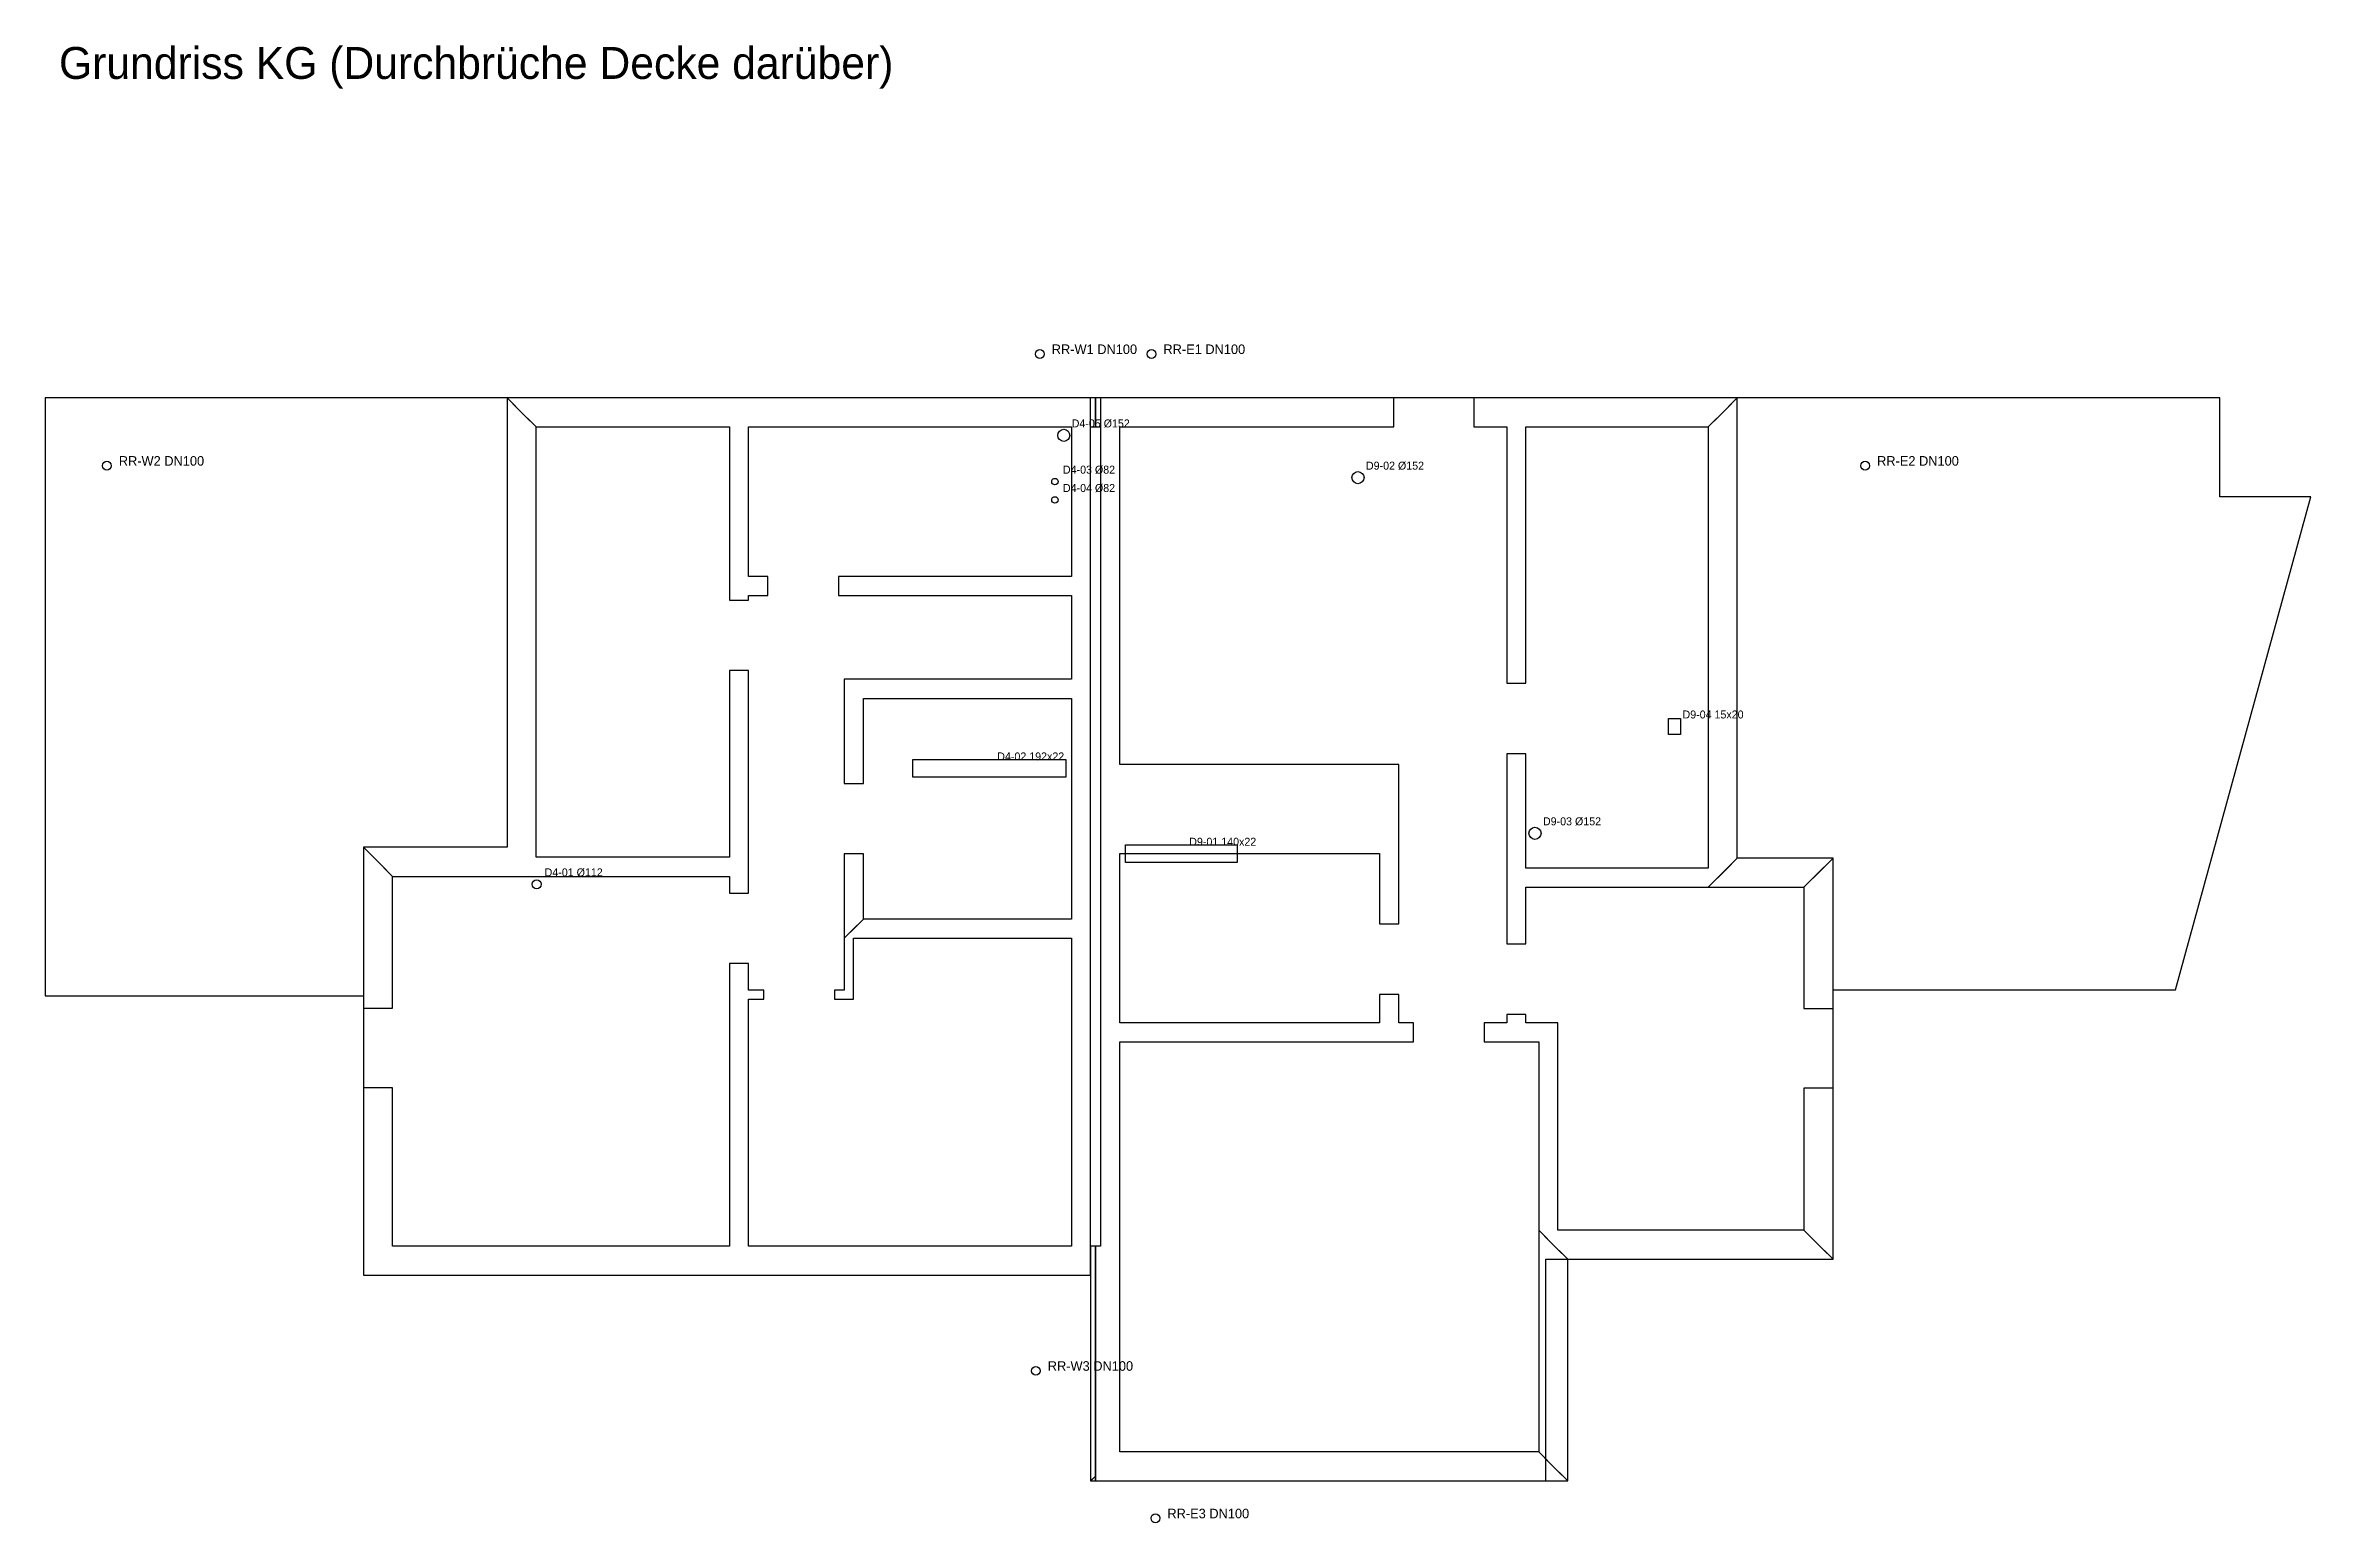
# Model space of a CAD drawing. Header units: metres. Extents: x -13 to 95, y -44 to 4.
# Drawn here: x -13.17 to 15.24, y -14.11 to 4.42 of the extents above; entities that cross this region are included whole.
import ezdxf

# ---------------------------------------------------------------- set-up
doc = ezdxf.new("R2010")
doc.units = ezdxf.units.M
for name, color, linetype in [('DECKENRAND', 1, 'Continuous'), ('DURCHBRUCH', 1, 'Continuous'), ('RW_VORSCHLAG', 150, 'Continuous'), ('SCHACHT', 30, 'Continuous'), ('TEXT', 7, 'Continuous'), ('WAND', 7, 'Continuous')]:
    doc.layers.add(name, color=color, linetype=linetype)

msp = doc.modelspace()

# ---------------------------------------------------------------- linework, layer by layer
at = {"layer": 'DECKENRAND'}
for points in [[(-13.172, 0), (-13.172, 0), (-13.172, -7.5), (-13.172, -7.5), (-13.172, -7.5), (-9.182, -7.5), (-9.182, -7.5), (-9.182, -7.5), (-9.182, -7.5), (-9.182, -7.5), (-9.182, -7.5), (-9.181, -7.5), (-9.181, -7.5), (-9.181, -7.5), (-9.181, -7.5), (-9.181, -7.5), (-9.181, -7.5), (-9.181, -7.5), (-9.181, -7.5), (-9.181, -7.5), (-9.181, -7.5), (-9.181, -7.5), (-9.181, -11.002), (-9.181, -11.002), (-9.181, -11.002), (-0.063, -11.002), (-0.063, -11.002), (-0.063, -11.002), (-0.063, -11.002), (-0.063, 0), (-0.063, 0), (-0.063, 0), (-13.172, 0), (-13.172, 0), (-13.172, 0)], [(-0.063, -10.637), (-0.063, -10.637), (-0.063, -10.637), (-0.063, -13.582), (-0.063, -13.582), (-0.063, -13.582), (5.648, -13.582), (5.648, -13.582), (5.648, -13.582), (5.648, -13.582), (5.648, -10.803), (5.648, -10.803), (5.648, -10.803), (5.648, -10.803), (5.648, -10.803), (5.648, -10.803), (5.648, -10.802), (5.648, -10.802), (5.648, -10.802), (5.648, -10.802), (5.648, -10.802), (5.648, -10.802), (5.648, -10.802), (5.648, -10.802), (5.648, -10.802), (5.648, -10.802), (5.648, -10.802), (9.248, -10.802), (9.248, -10.802), (9.248, -10.802), (9.248, -10.802), (9.248, -10.802), (9.248, -10.802), (9.248, -7.424), (9.248, -7.424), (9.248, -7.424), (9.248, -7.424), (9.248, -7.424), (9.248, -7.424), (9.248, -7.424), (9.248, -7.424), (9.248, -7.424), (9.248, -7.424), (9.248, -7.424), (9.248, -7.424), (9.248, -7.424), (9.248, -7.424), (9.248, -7.424), (9.248, -7.424), (9.248, -7.424), (13.542, -7.424), (13.542, -7.424), (13.542, -7.424), (13.542, -7.424), (15.238, -1.242), (15.238, -1.242), (15.238, -1.242), (15.238, -1.242), (14.1, -1.242), (14.1, -1.242), (14.1, -1.242), (14.1, -1.242), (14.1, -1.242), (14.1, -1.242), (14.1, -1.242), (14.1, -1.242), (14.1, -1.242), (14.1, -1.242), (14.1, -1.242), (14.1, -1.241), (14.1, -1.241), (14.1, -1.241), (14.1, -1.241), (14.1, -1.241), (14.1, -1.241), (14.1, 0), (14.1, 0), (14.1, 0), (14.1, 0), (0.062, 0), (0.062, 0), (0.062, 0), (0.062, 0), (0.062, 0), (0.062, -10.637), (0.062, -10.637), (0.062, -10.637), (0.062, -10.637), (0.062, -10.637), (0.062, -10.637), (0.062, -10.637), (0.062, -10.637), (0.062, -10.637), (0.062, -10.637), (0.062, -10.637), (0.062, -10.637), (0.062, -10.637), (0.062, -10.637), (0.062, -10.637), (0.062, -10.637), (0.062, -10.637), (-0.063, -10.637)]]:
    msp.add_lwpolyline(points, close=True, dxfattribs=at)
at = {"layer": 'DURCHBRUCH'}
for points in [[(7.185, -4.02), (7.335, -4.02), (7.335, -4.22), (7.185, -4.22)], [(-2.293, -4.536), (-0.375, -4.536), (-0.375, -4.756), (-2.293, -4.756)], [(0.375, -5.606), (1.773, -5.606), (1.773, -5.826), (0.375, -5.826)]]:
    msp.add_lwpolyline(points, close=True, dxfattribs=at)
for centre, radius in [((-0.4, -0.47), 0.076), ((-0.51, -1.05), 0.041), ((3.29, -1), 0.076), ((-0.51, -1.28), 0.041), ((5.51, -5.46), 0.076), ((-7.01, -6.1), 0.056)]:
    msp.add_circle(centre, radius, dxfattribs=at)
at = {"layer": 'RW_VORSCHLAG'}
for centre in [(-0.7, 0.55), (0.7, 0.55), (-12.4, -0.85), (9.65, -0.85), (-0.75, -12.2), (0.75, -14.05)]:
    msp.add_circle(centre, 0.055, dxfattribs=at)
at = {"layer": 'SCHACHT'}
for points in [[(-2.293, -4.536), (-0.375, -4.536), (-0.375, -4.756), (-2.293, -4.756)], [(0.375, -5.606), (1.773, -5.606), (1.773, -5.826), (0.375, -5.826)]]:
    msp.add_lwpolyline(points, close=True, dxfattribs=at)
at = {"layer": 'WAND'}
for points in [[(-4.445, -2.535), (-4.353, -2.535), (-4.353, -2.479), (-4.203, -2.479), (-4.11, -2.479), (-4.11, -2.331), (-4.11, -2.239), (-4.259, -2.239), (-4.353, -2.239), (-4.353, -1.202), (-4.353, -0.365), (-2.706, -0.365), (-0.302, -0.365), (-0.302, -2.239), (-2.098, -2.239), (-3.225, -2.239), (-3.225, -2.386), (-3.225, -2.479), (-1.429, -2.479), (-0.302, -2.479), (-0.302, -3.529), (-2.053, -3.529), (-3.152, -3.529), (-3.152, -4.331), (-3.152, -4.834), (-3.005, -4.834), (-2.913, -4.834), (-2.913, -4.18), (-2.913, -3.769), (-1.309, -3.769), (-0.302, -3.769), (-0.302, -6.537), (-1.906, -6.537), (-2.913, -6.537), (-3.06, -6.684), (-3.152, -6.777), (-3.152, -7.176), (-3.152, -7.427), (-3.227, -7.427), (-3.274, -7.427), (-3.274, -7.498), (-3.274, -7.542), (-3.129, -7.542), (-3.038, -7.542), (-3.038, -7.072), (-3.038, -6.777), (-1.402, -6.777), (-0.302, -6.777), (-0.302, -10.637), (-4.353, -10.637), (-4.353, -8.46), (-4.353, -7.542), (-4.234, -7.542), (-4.159, -7.542), (-4.159, -7.471), (-4.159, -7.427), (-4.278, -7.427), (-4.353, -7.427), (-4.353, -7.094), (-4.5, -7.094), (-4.593, -7.094), (-4.593, -9.271), (-4.593, -10.637), (-5.44, -10.637), (-8.816, -10.637), (-8.816, -9.418), (-8.816, -8.652), (-9.041, -8.652), (-9.182, -8.652), (-9.182, -10.096), (-9.182, -11.002), (-3.579, -11.002), (-0.063, -11.002), (-0.063, -12.447), (-0.063, -13.582), (-0.024, -13.544), (0, -13.52), (0, -11.749), (0, -10.637), (-0.038, -10.637), (-0.063, -10.637), (-0.063, -4.327), (-0.063, -0.365), (0, -0.365), (0, -0.141), (0, 0), (-4.535, 0), (-7.381, 0), (-7.157, -0.224), (-7.016, -0.365), (-4.593, -0.365), (-4.593, -1.698), (-4.593, -2.535), (-4.445, -2.535)], [(-8.957, -5.859), (-8.816, -6), (-7.711, -6), (-7.016, -6), (-5.527, -6), (-4.593, -6), (-4.593, -6.209), (-4.445, -6.209), (-4.353, -6.209), (-4.353, -4.496), (-4.353, -3.42), (-4.5, -3.42), (-4.593, -3.42), (-4.593, -5.133), (-4.593, -5.76), (-6.082, -5.76), (-7.016, -5.76), (-7.016, -5.635), (-7.016, -2.397), (-7.016, -0.365), (-7.241, -0.141), (-7.381, 0), (-7.381, -3.462), (-7.381, -5.635), (-8.347, -5.635), (-9.182, -5.635), (-8.957, -5.859)], [(3.741, -0.141), (3.741, 0), (1.794, 0), (0.562, 0), (0.218, 0), (0, 0), (0, -0.224), (0, -0.365), (0.062, -0.365), (0.062, -6.656), (0.062, -10.637), (0, -10.637), (0, -12.402), (0, -13.52), (0, -13.558), (0, -13.582), (3.627, -13.582), (5.922, -13.582), (5.698, -13.359), (5.557, -13.217), (2.339, -13.217), (0.302, -13.217), (0.302, -11.637), (0.302, -10.637), (0.302, -8.076), (2.558, -8.076), (3.986, -8.076), (3.986, -7.929), (3.986, -7.836), (3.803, -7.836), (3.803, -7.618), (3.803, -7.48), (3.655, -7.48), (3.562, -7.48), (3.562, -7.698), (3.562, -7.836), (1.73, -7.836), (0.302, -7.836), (0.302, -5.712), (2.299, -5.712), (3.562, -5.712), (3.562, -5.914), (3.562, -6.595), (3.709, -6.595), (3.803, -6.595), (3.803, -5.371), (3.803, -4.597), (1.659, -4.597), (0.302, -4.597), (0.302, -4.347), (0.302, -0.365), (0.344, -0.365), (0.562, -0.365), (2.509, -0.365), (3.741, -0.365), (3.741, -0.141)], [(4.741, 0), (4.741, -0.224), (4.741, -0.365), (5.157, -0.365), (5.157, -2.333), (5.157, -3.579), (5.304, -3.579), (5.397, -3.579), (5.397, -1.611), (5.397, -0.365), (6.542, -0.365), (7.683, -0.365), (7.906, -0.141), (8.047, 0), (6.022, 0), (4.741, 0)], [(5.157, -4.464), (5.157, -5.923), (5.157, -6.847), (5.304, -6.847), (5.397, -6.847), (5.397, -6.137), (6.797, -6.137), (7.683, -6.137), (7.906, -5.913), (8.047, -5.772), (8.047, -2.237), (8.047, 0), (7.824, -0.224), (7.683, -0.365), (7.683, -3.9), (7.683, -5.897), (6.283, -5.897), (5.397, -5.897), (5.397, -5.388), (5.397, -4.464), (5.25, -4.464), (5.157, -4.464)], [(-8.816, -6), (-9.041, -5.776), (-9.182, -5.635), (-9.182, -6.874), (-9.182, -7.652), (-8.957, -7.652), (-8.816, -7.652), (-8.816, -6.637), (-8.816, -6)], [(-3.06, -5.719), (-3.152, -5.719), (-3.152, -6.369), (-3.152, -6.777), (-3.005, -6.63), (-2.913, -6.537), (-2.913, -6.035), (-2.913, -5.719), (-3.06, -5.719)], [(8.883, -6.137), (9.106, -5.913), (9.248, -5.772), (8.513, -5.772), (8.047, -5.772), (7.824, -5.995), (7.683, -6.137), (8.417, -6.137), (8.883, -6.137)], [(9.106, -7.657), (9.248, -7.657), (9.248, -6.503), (9.248, -5.772), (9.024, -5.995), (8.883, -6.137), (8.883, -7.068), (8.883, -7.657), (9.106, -7.657)], [(5.25, -7.732), (5.157, -7.732), (5.157, -7.836), (4.871, -7.836), (4.871, -7.983), (4.871, -8.076), (5.291, -8.076), (5.557, -8.076), (5.557, -9.522), (5.557, -10.437), (5.78, -10.661), (5.922, -10.802), (7.958, -10.802), (9.248, -10.802), (9.024, -10.579), (8.883, -10.437), (6.846, -10.437), (5.797, -10.437), (5.797, -8.845), (5.797, -7.836), (5.397, -7.836), (5.397, -7.83), (5.397, -7.732), (5.25, -7.732)], [(9.024, -8.657), (8.883, -8.657), (8.883, -9.748), (8.883, -10.437), (9.106, -10.661), (9.248, -10.802), (9.248, -9.489), (9.248, -8.657), (9.024, -8.657)], [(5.557, -13.217), (5.78, -13.441), (5.922, -13.582), (5.922, -11.88), (5.922, -10.802), (5.698, -10.579), (5.557, -10.437), (5.557, -12.14), (5.557, -13.217)], [(0, -13.52), (-0.038, -13.558), (-0.063, -13.582), (-0.024, -13.582), (0, -13.582), (0, -13.544), (0, -13.52)]]:
    msp.add_lwpolyline(points, close=True, dxfattribs=at)

# ---------------------------------------------------------------- texts
at = {"layer": 'DURCHBRUCH'}
for s, p in [('D4-05 Ø152', (-0.3, -0.37)), ('D4-03 Ø82', (-0.41, -0.95)), ('D9-02 Ø152', (3.39, -0.9)), ('D4-04 Ø82', (-0.41, -1.18)), ('D9-04 15x20', (7.36, -4.02)), ('D4-02 192x22', (-1.234, -4.546)), ('D9-03 Ø152', (5.61, -5.36)), ('D9-01 140x22', (1.174, -5.616)), ('D4-01 Ø112', (-6.91, -6))]:
    msp.add_text(s, height=0.1, dxfattribs=at).set_placement(p)
at = {"layer": 'RW_VORSCHLAG'}
for s, p in [('RR-W1 DN100', (-0.55, 0.55)), ('RR-E1 DN100', (0.85, 0.55)), ('RR-W2 DN100', (-12.25, -0.85)), ('RR-E2 DN100', (9.8, -0.85)), ('RR-W3 DN100', (-0.6, -12.2)), ('RR-E3 DN100', (0.9, -14.05))]:
    msp.add_text(s, height=0.12, dxfattribs=at).set_placement(p)
at = {"layer": 'TEXT'}
msp.add_text('Grundriss KG (Durchbrüche Decke darüber)', height=0.4, dxfattribs=at).set_placement((-13, 4))

doc.saveas('drawing.dxf')
